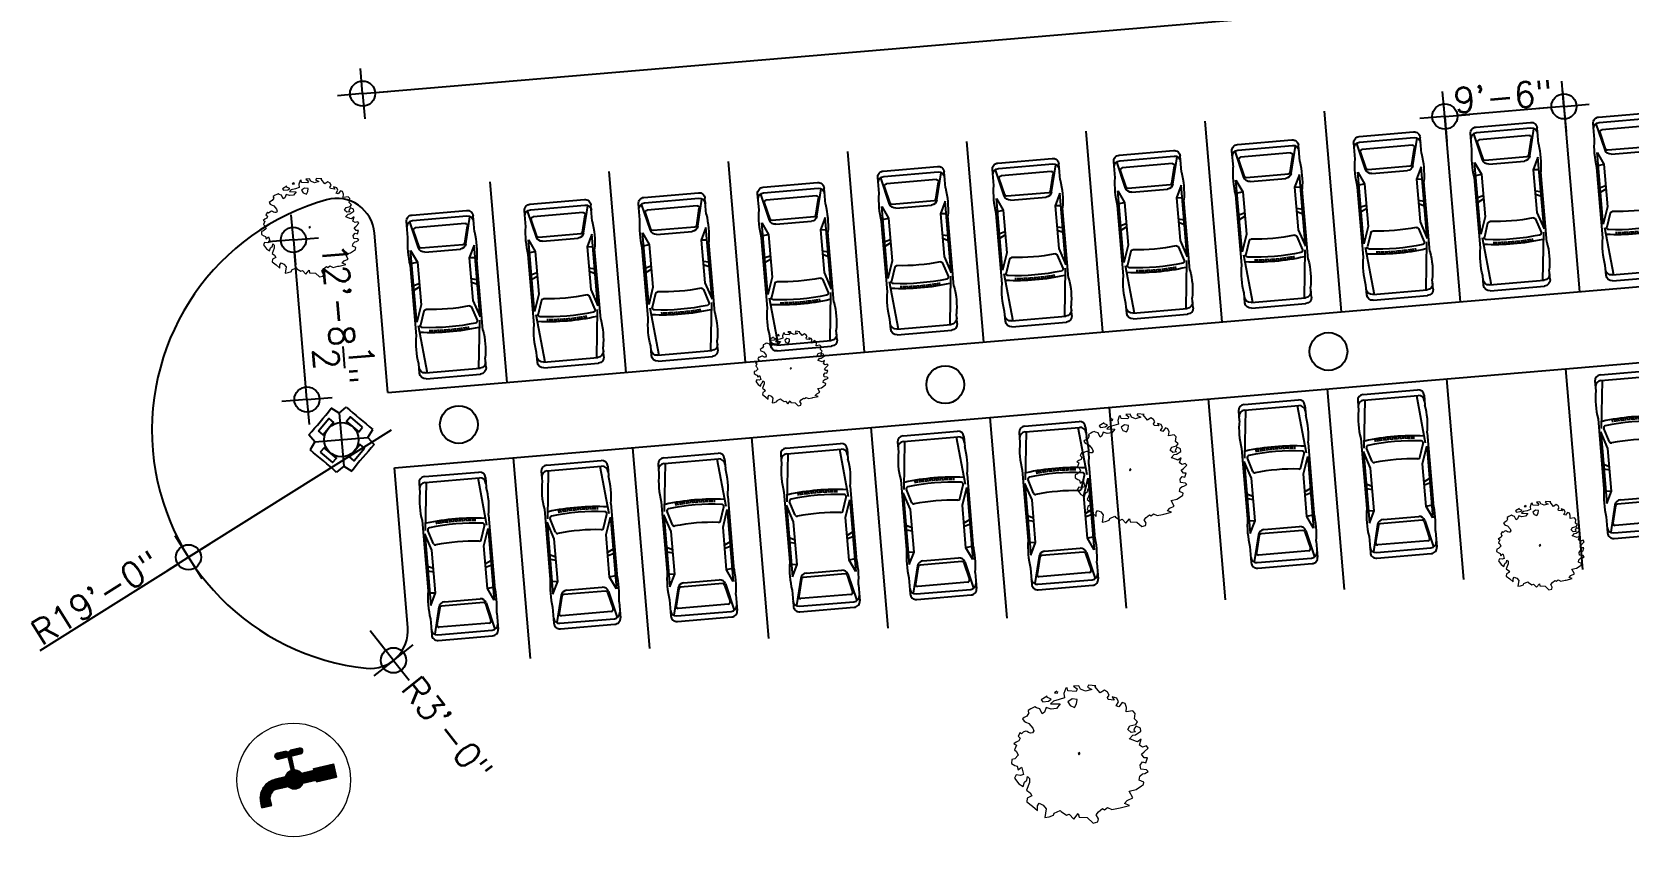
# Model space of a CAD drawing. Extents: x 2080 to 102399, y 2071 to 93424.
# Drawn here: x 78937 to 80459, y 75821 to 76599 of the extents above; entities that cross this region are included whole.
import ezdxf

# ---------------------------------------------------------------- set-up
doc = ezdxf.new("R2010")
doc.units = 0
doc.header["$LTSCALE"] = 20
doc.header["$MEASUREMENT"] = 0
doc.header["$PDMODE"] = 34
doc.header["$PDSIZE"] = 5
doc.linetypes.add('ACAD_ISO07W100', pattern=[3, 0, -3])
for name, color, linetype in [('DIMLINE', 254, 'Continuous'), ('ELEC', 11, 'Continuous'), ('PLANTS', 3, 'Continuous'), ('VEHICLES', 6, 'Continuous')]:
    doc.layers.add(name, color=color, linetype=linetype)
for name, color, linetype, lineweight in [('Mango tree', 96, 'Continuous', 5), ('sappotta', 114, 'Continuous', 5), ('water tap', 160, 'Continuous', 5)]:
    doc.layers.add(name, color=color, linetype=linetype, lineweight=lineweight)
doc.styles.add('STYLE1', font='romans.shx')
doc.dimstyles.get("Standard").update_dxf_attribs({"dimtxt": 24, "dimasz": 12, "dimexe": 0.18, "dimexo": 0.0625, "dimgap": 0, "dimtad": 1, "dimzin": 1, "dimdsep": 46, "dimlunit": 4, "dimtxsty": 'STYLE1', "dimblk": 'BLK', "dimcen": 0, "dimse1": 1, "dimse2": 1, "dimclrt": 3, "dimazin": 0, "dimtfac": 1, "dimtix": 1, "dimtmove": 2, "dimatfit": 3, "dimldrblk": 'BLK', "dimfxl": 1, "dimtolj": 1, "dimtzin": 0, "dimarcsym": 0})
pattern_1 = [(90, (-364.8170613, -379.7973528), (-0.0046875, 7e-19), [])]
pattern_2 = [(45, (-364.8170613, -379.7973528), (-0.003314563037, 0.003314563037), [])]

# ---------------------------------------------------------------- blocks, each defined once
blk = doc.blocks.new('NEEM')
at = {"layer": 'sappotta', "linetype": 'Continuous'}
for p, q in [((-0.213, 1.092), (-0.242, 1.007)), ((-0.191, 1.099), (-0.213, 1.092)), ((-0.177, 1.048), (-0.191, 1.099)), ((-0.043, 1.039), (-0.177, 1.048)), ((0.003, 1.132), (-0.083, 1.127)), ((-0.083, 1.127), (-0.023, 1.083)), ((-0.023, 1.083), (-0.043, 1.039)), ((0.03, 1.077), (0.003, 1.132)), ((0.114, 1.043), (0.03, 1.077)), ((0.216, 1.072), (0.114, 1.043)), ((0.162, 1.144), (0.142, 1.112)), ((0.142, 1.112), (0.216, 1.072)), ((0.283, 1.13), (0.162, 1.144)), ((0.267, 1.123), (0.283, 1.13)), ((0.351, 1.016), (0.267, 1.123)), ((0.421, 1.063), (0.351, 1.016)), ((0.473, 1.03), (0.421, 1.063)), ((-0.717, 0.789), (-0.749, 0.774)), ((-0.689, 0.772), (-0.717, 0.789)), ((-0.517, 0.963), (-0.614, 0.901)), ((-0.614, 0.901), (-0.589, 0.87)), ((-0.589, 0.87), (-0.494, 0.884)), ((-0.521, 0.945), (-0.521, 0.945)), ((-0.449, 0.913), (-0.521, 0.945)), ((-0.494, 0.884), (-0.449, 0.913)), ((-0.415, 0.884), (-0.459, 0.839)), ((-0.459, 0.839), (-0.303, 0.837)), ((-0.32, 0.906), (-0.415, 0.884)), ((-0.359, 1.043), (-0.396, 1.016)), ((-0.396, 1.016), (-0.345, 1.011)), ((-0.303, 0.837), (-0.361, 0.762)), ((-0.345, 1.011), (-0.34, 1.039)), ((-0.23, 0.935), (-0.32, 0.906)), ((-0.242, 1.007), (-0.23, 0.935)), ((-0.108, 0.922), (-0.177, 0.872)), ((-0.177, 0.872), (-0.139, 0.809)), ((-0.139, 0.809), (-0.067, 0.78)), ((-0.027, 0.908), (-0.108, 0.922)), ((-0.067, 0.78), (-0.034, 0.839)), ((-0.034, 0.839), (-0.027, 0.908)), ((0.472, 0.942), (0.501, 0.982)), ((0.483, 0.908), (0.472, 0.942)), ((0.501, 0.982), (0.473, 1.03)), ((0.581, 0.9), (0.483, 0.908)), ((0.551, 0.95), (0.581, 0.9)), ((0.627, 0.928), (0.551, 0.95)), ((0.616, 0.806), (0.654, 0.87)), ((0.66, 0.788), (0.616, 0.806)), ((0.654, 0.87), (0.627, 0.928)), ((0.715, 0.86), (0.66, 0.788)), ((0.762, 0.844), (0.715, 0.86)), ((0.783, 0.779), (0.762, 0.844)), ((-0.892, 0.613), (-0.923, 0.594)), ((-0.923, 0.594), (-0.895, 0.555)), ((-0.895, 0.555), (-0.868, 0.54)), ((-0.85, 0.638), (-0.892, 0.613)), ((-0.868, 0.54), (-0.818, 0.517)), ((-0.818, 0.692), (-0.85, 0.638)), ((-0.783, 0.757), (-0.83, 0.729)), ((-0.83, 0.729), (-0.826, 0.714)), ((-0.826, 0.714), (-0.818, 0.692)), ((-0.749, 0.774), (-0.783, 0.757)), ((-0.638, 0.758), (-0.689, 0.772)), ((-0.598, 0.672), (-0.638, 0.758)), ((-0.562, 0.699), (-0.598, 0.672)), ((-0.533, 0.776), (-0.562, 0.699)), ((-0.452, 0.75), (-0.533, 0.776)), ((-0.361, 0.762), (-0.452, 0.75)), ((0.776, 0.704), (0.783, 0.779)), ((0.888, 0.723), (0.776, 0.704)), ((0.924, 0.679), (0.888, 0.723)), ((0.913, 0.591), (0.924, 0.679)), ((0.964, 0.541), (0.913, 0.591)), ((0.934, 0.5), (0.964, 0.541)), ((-0.96, 0.366), (-0.994, 0.31)), ((-0.994, 0.31), (-0.961, 0.275)), ((-0.961, 0.275), (-0.978, 0.229)), ((-0.935, 0.345), (-0.96, 0.366)), ((-0.908, 0.372), (-0.935, 0.345)), ((-0.87, 0.389), (-0.908, 0.372)), ((-0.846, 0.386), (-0.87, 0.389)), ((-0.821, 0.367), (-0.846, 0.386)), ((-0.788, 0.359), (-0.821, 0.367)), ((-0.818, 0.517), (-0.752, 0.44)), ((-0.757, 0.361), (-0.788, 0.359)), ((-0.735, 0.394), (-0.757, 0.361)), ((-0.752, 0.44), (-0.735, 0.394)), ((0.804, 0.415), (0.84, 0.475)), ((0.86, 0.367), (0.804, 0.415)), ((0.829, 0.259), (0.888, 0.326)), ((0.838, 0.262), (0.829, 0.259)), ((0.931, 0.228), (0.838, 0.262)), ((0.84, 0.475), (0.934, 0.5)), ((0.933, 0.378), (0.86, 0.367)), ((0.888, 0.326), (0.93, 0.332)), ((0.917, 0.437), (0.904, 0.404)), ((0.904, 0.404), (0.933, 0.378)), ((0.942, 0.471), (0.917, 0.437)), ((0.93, 0.332), (1.018, 0.389)), ((1.014, 0.439), (0.942, 0.471)), ((1.018, 0.389), (1.014, 0.439)), ((-1.023, 0.208), (-1.062, 0.182)), ((-1.062, 0.182), (-1.02, 0.162)), ((-1.02, 0.162), (-1.049, 0.084)), ((-1.049, 0.084), (-1.017, 0.059)), ((-0.978, 0.229), (-1.023, 0.208)), ((-1.017, 0.059), (-0.991, -0.002)), ((0.02, 0.041), (-0.009, 0.024)), ((-0.009, 0.024), (0, 0)), ((0, 0), (0.014, 0.011)), ((0.014, 0.011), (0.027, 0.031)), ((0.962, 0.217), (0.931, 0.228)), ((1.025, 0.259), (0.962, 0.217)), ((0.996, 0.16), (1.025, 0.259)), ((1.046, 0.129), (0.996, 0.16)), ((1.029, 0.011), (1.074, 0.049)), ((1.074, -0.047), (1.029, 0.011)), ((1.109, 0.149), (1.046, 0.129)), ((1.074, 0.049), (1.137, 0.114)), ((1.137, 0.114), (1.109, 0.149)), ((-1.097, -0.077), (-1.098, -0.14)), ((-1.098, -0.14), (-1.044, -0.173)), ((-1.048, -0.062), (-1.097, -0.077)), ((-0.991, -0.002), (-1.048, -0.062)), ((-1.044, -0.173), (-1.007, -0.185)), ((-1.007, -0.185), (-0.992, -0.244)), ((-0.992, -0.244), (-0.937, -0.198)), ((-0.937, -0.198), (-0.93, -0.213)), ((-0.93, -0.213), (-0.902, -0.318)), ((1.007, -0.166), (1.046, -0.114)), ((1.016, -0.234), (1.007, -0.166)), ((1.11, -0.243), (1.016, -0.234)), ((1.046, -0.114), (1.1, -0.129)), ((1.129, -0.047), (1.074, -0.047)), ((1.1, -0.129), (1.129, -0.047)), ((1.137, -0.273), (1.11, -0.243)), ((-1.025, -0.325), (-1.052, -0.378)), ((-1.052, -0.378), (-0.982, -0.471)), ((-0.953, -0.336), (-1.025, -0.325)), ((-0.982, -0.471), (-0.91, -0.516)), ((-0.902, -0.318), (-0.953, -0.336)), ((-0.91, -0.516), (-0.888, -0.446)), ((-0.888, -0.446), (-0.848, -0.411)), ((-0.803, -0.452), (-0.853, -0.576)), ((-0.848, -0.411), (-0.837, -0.355)), ((-0.837, -0.355), (-0.803, -0.383)), ((-0.803, -0.383), (-0.803, -0.452)), ((0.943, -0.565), (1.032, -0.503)), ((0.992, -0.411), (1.004, -0.349)), ((1.066, -0.443), (0.992, -0.411)), ((1.004, -0.349), (1.045, -0.311)), ((1.032, -0.503), (1.061, -0.484)), ((1.045, -0.311), (1.083, -0.306)), ((1.061, -0.484), (1.066, -0.443)), ((1.083, -0.306), (1.137, -0.273)), ((-0.853, -0.576), (-0.797, -0.619)), ((-0.844, -0.71), (-0.852, -0.77)), ((-0.852, -0.77), (-0.758, -0.838)), ((-0.766, -0.668), (-0.844, -0.71)), ((-0.797, -0.619), (-0.766, -0.668)), ((0.751, -0.797), (0.797, -0.747)), ((0.797, -0.747), (0.887, -0.704)), ((0.826, -0.591), (0.943, -0.565)), ((0.887, -0.704), (0.826, -0.591)), ((-0.758, -0.838), (-0.675, -0.912)), ((-0.676, -0.836), (-0.649, -0.791)), ((-0.675, -0.912), (-0.676, -0.836)), ((-0.649, -0.791), (-0.582, -0.82)), ((-0.582, -0.82), (-0.534, -0.881)), ((-0.534, -0.881), (-0.554, -1.025)), ((-0.554, -1.025), (-0.486, -1.015)), ((-0.486, -1.015), (-0.413, -0.988)), ((-0.413, -0.988), (-0.401, -0.955)), ((-0.401, -0.955), (-0.302, -0.907)), ((-0.302, -0.907), (-0.286, -0.926)), ((-0.286, -0.926), (-0.197, -0.986)), ((-0.197, -0.986), (-0.157, -0.969)), ((-0.157, -0.969), (-0.078, -1.049)), ((-0.078, -1.049), (-0.006, -0.96)), ((-0.006, -0.96), (0.006, -1.017)), ((0.006, -1.017), (0.139, -1.026)), ((0.139, -1.026), (0.236, -1.115)), ((0.287, -0.982), (0.327, -0.932)), ((0.324, -1.046), (0.287, -0.982)), ((0.314, -1.096), (0.324, -1.046)), ((0.327, -0.932), (0.391, -0.879)), ((0.391, -0.879), (0.423, -0.897)), ((0.423, -0.897), (0.47, -0.86)), ((0.47, -0.86), (0.543, -0.896)), ((0.543, -0.896), (0.652, -0.871)), ((0.652, -0.871), (0.68, -0.867)), ((0.68, -0.867), (0.834, -0.828)), ((0.834, -0.828), (0.751, -0.797)), ((0.236, -1.115), (0.314, -1.096))]:
    blk.add_line(p, q, dxfattribs=at)
blk = doc.blocks.new('V1')
at = {"linetype": 'Continuous'}
for p, q in [((0.0369, 0.2037), (0.0965, 0.2037)), ((0.2667, 0.2037), (0.6975, 0.2037)), ((0.8687, 0.2037), (0.9669, 0.2037)), ((0, -0.1668), (0, 0.1668)), ((0.3282, 0.1883), (0.0354, 0.1582)), ((0.0354, -0.1668), (0.0354, 0.1668)), ((0.2806, 0.1052), (0.295, 0.1041)), ((0.2817, 0.1183), (0.296, 0.1171)), ((0.4127, 0.1466), (0.3295, 0.1736)), ((0.4523, 0.1591), (0.3485, 0.1943)), ((0.3485, 0.1943), (0.7881, 0.1943)), ((0.7139, 0.1591), (0.4523, 0.1591)), ((0.5461, 0.1943), (0.5627, 0.1591)), ((0.5748, 0.1943), (0.5836, 0.1591)), ((0.71, 0.1943), (0.7139, 0.1591)), ((0.7881, 0.1943), (0.7139, 0.1591)), ((0.7717, -0.1091), (0.7717, 0.1091)), ((0.7965, 0.1274), (0.7965, -0.1293)), ((0.8, 0.145), (0.9635, 0.1847)), ((0.8059, 0.1393), (0.9093, 0.1644)), ((0.9245, 0.1525), (0.9245, -0.1544)), ((0.9698, -0.1668), (0.9698, 0.1668)), ((1.0039, -0.1668), (1.0039, 0.1668)), ((0.2765, 0), (0.2909, 0)), ((0.2766, 0.0131), (0.291, 0.013)), ((0.2768, 0.0263), (0.2912, 0.026)), ((0.2771, 0.0395), (0.2915, 0.0391)), ((0.2775, 0.0527), (0.292, 0.0521)), ((0.2781, 0.0658), (0.2925, 0.0651)), ((0.2788, 0.079), (0.2932, 0.0781)), ((0.2796, 0.0921), (0.2941, 0.0911)), ((0.2766, -0.0131), (0.291, -0.013)), ((0.2768, -0.0263), (0.2912, -0.026)), ((0.2771, -0.0395), (0.2915, -0.0391)), ((0.2775, -0.0527), (0.292, -0.0521)), ((0.2781, -0.0658), (0.2925, -0.0651)), ((0.2788, -0.079), (0.2932, -0.0781)), ((0.2796, -0.0921), (0.2941, -0.0911)), ((0.3282, -0.1883), (0.0354, -0.1582)), ((0.2806, -0.1052), (0.295, -0.1041)), ((0.2817, -0.1183), (0.296, -0.1171)), ((0.4127, -0.1466), (0.3295, -0.1736)), ((0.4523, -0.1591), (0.3485, -0.1943)), ((0.3485, -0.1943), (0.7881, -0.1943)), ((0.7139, -0.1591), (0.4523, -0.1591)), ((0.5461, -0.1943), (0.5627, -0.1591)), ((0.5748, -0.1943), (0.5836, -0.1591)), ((0.71, -0.1943), (0.7139, -0.1591)), ((0.7881, -0.1943), (0.7139, -0.1591)), ((0.8, -0.145), (0.9635, -0.1847)), ((0.8059, -0.1413), (0.9093, -0.1664)), ((0.0369, -0.2037), (0.0965, -0.2037)), ((0.2667, -0.2037), (0.6975, -0.2037)), ((0.8687, -0.2037), (0.9669, -0.2037))]:
    blk.add_line(p, q, dxfattribs=at)
for centre, radius, start, end in [((0.0369, 0.1668), 0.0369, 90.0171, 179.9829), ((0.0723, 0.1668), 0.0369, 90.0171, 179.9829), ((0.1816, -0.2675), 0.4788, 79.76163, 100.23837), ((0.7831, -0.3777), 0.5877, 81.62164, 98.37837), ((0.9329, 0.1668), 0.0369, 0.01713, 89.98285), ((0.967, 0.1669), 0.0369, 359.91757, 90.08254), ((1.6336, 0), 1.3607, 172.36711, 187.63289), ((1.6488, 0), 1.3454, 173.02615, 186.97385), ((0.3256, 0.1619), 0.0123, 71.83015, 173.16435), ((0.4089, 0.1348), 0.0124, 354.02557, 71.89446), ((1.641, 0), 1.2271, 173.75282, 186.24718), ((0.8087, 0.1091), 0.0369, 103.68224, 179.95563), ((0.8088, 0.1274), 0.0123, 103.73933, 180.08914), ((0.9122, 0.1525), 0.0123, 0.08906, 103.63393), ((0.0369, -0.1668), 0.0369, 180.0171, 269.98291), ((0.0723, -0.1668), 0.0369, 180.0171, 269.98291), ((0.3256, -0.1619), 0.0123, 186.83565, 288.16986), ((0.4089, -0.1348), 0.0124, 288.10553, 5.97443), ((0.8087, -0.1091), 0.0369, 180.04437, 256.31775), ((0.8088, -0.1293), 0.0123, 179.91098, 256.26071), ((0.9122, -0.1544), 0.0123, 256.36609, 359.91083), ((0.9329, -0.1668), 0.0369, 270.01715, 359.98288), ((0.967, -0.1669), 0.0369, 269.91745, 0.08243), ((0.1816, 0.2675), 0.4788, 259.76163, 280.23837), ((0.7831, 0.3777), 0.5877, 261.62164, 278.37836)]:
    blk.add_arc(centre, radius, start, end, dxfattribs=at)
blk = doc.blocks.new('BLK')
for q in [(0, 2), (-2, 0), (0, -2), (2, 0)]:
    blk.add_line((0, 0), q)
blk.add_circle((0, 0), 1)
blk = doc.blocks.new('*D299')
at = {"layer": 'Defpoints', "color": 0, "linetype": 'Continuous', "ltscale": 0.5, "transparency": 16777216}
for p in [(82306.6, 76798.8), (82324.3, 76589.9), (79270.2, 76331.4)]:
    blk.add_point(p, dxfattribs=at)
at = {"layer": 'DIMLINE', "color": 0, "linetype": 'Continuous', "lineweight": -2, "ltscale": 0.5, "transparency": 16777216}
blk.add_line((79264.5, 76541.3), (82294.6, 76797.8), dxfattribs=at)
at = {"layer": 'DIMLINE', "color": 0, "linetype": 'Continuous', "lineweight": -2, "ltscale": 0.5, "transparency": 16777216, "xscale": 12, "yscale": 12, "zscale": 12}
for p, rotation in [((82306.6, 76798.8), 4.838476962063069), ((79252.5, 76540.3), 184.8384769620631)]:
    blk.add_blockref('BLK', p, dxfattribs=dict(at, rotation=rotation))
at = {"layer": 'DIMLINE', "color": 3, "linetype": 'Continuous', "ltscale": 0.5, "transparency": 16777216, "insert": (80778.4, 76683.8), "char_height": 24, "attachment_point": 5, "rotation": 4.8385, "style": 'STYLE1'}
blk.add_mtext('\\A1;255\'-5"', dxfattribs=at)
blk = doc.blocks.new('*D300')
at = {"layer": 'Defpoints', "color": 0, "linetype": 'Continuous', "ltscale": 0.5, "transparency": 16777216}
for p in [(79279.7, 76219.5), (79086.5, 76098.4)]:
    blk.add_point(p, dxfattribs=at)
at = {"layer": 'DIMLINE', "color": 0, "linetype": 'Continuous', "lineweight": -2, "ltscale": 0.5, "transparency": 16777216}
for p, q in [((79279.7, 76219.5), (79086.5, 76098.4)), ((78945.2, 76009.7), (79076.3, 76092))]:
    blk.add_line(p, q, dxfattribs=at)
at = {"layer": 'DIMLINE', "color": 0, "linetype": 'Continuous', "lineweight": -2, "ltscale": 0.5, "transparency": 16777216, "xscale": 12, "yscale": 12, "zscale": 12, "rotation": 32.09136501072237}
blk.add_blockref('BLK', (79086.5, 76098.4), dxfattribs=at)
at = {"layer": 'DIMLINE', "color": 3, "linetype": 'Continuous', "ltscale": 0.5, "transparency": 16777216, "insert": (78998.1, 76059.8), "char_height": 24, "attachment_point": 5, "rotation": 32.0914, "style": 'STYLE1'}
blk.add_mtext('\\A1;R19\'-0"', dxfattribs=at)
blk = doc.blocks.new('*D302')
at = {"layer": 'Defpoints', "color": 0, "linetype": 'Continuous', "ltscale": 0.5, "transparency": 16777216}
for p in [(79259.7, 76028.5), (79281.9, 76000.2)]:
    blk.add_point(p, dxfattribs=at)
at = {"layer": 'DIMLINE', "color": 0, "linetype": 'Continuous', "lineweight": -2, "ltscale": 0.5, "transparency": 16777216}
blk.add_line((79259.7, 76028.5), (79274.5, 76009.6), dxfattribs=at)
at = {"layer": 'DIMLINE', "color": 0, "linetype": 'Continuous', "lineweight": -2, "ltscale": 0.5, "transparency": 16777216, "xscale": 12, "yscale": 12, "zscale": 12, "rotation": 308.0401296325281}
blk.add_blockref('BLK', (79281.9, 76000.2), dxfattribs=at)
at = {"layer": 'DIMLINE', "color": 3, "linetype": 'Continuous', "ltscale": 0.5, "transparency": 16777216, "insert": (79333.2, 75934.5), "char_height": 24, "attachment_point": 5, "rotation": 308.0401, "style": 'STYLE1'}
blk.add_mtext('\\A1;R3\'-0"', dxfattribs=at)
blk = doc.blocks.new('*D303')
at = {"layer": 'Defpoints', "color": 0, "linetype": 'Continuous', "ltscale": 0.5, "transparency": 16777216}
for p in [(79186.5, 76400.9), (79263.8, 76407.4), (79276.6, 76255.4)]:
    blk.add_point(p, dxfattribs=at)
at = {"layer": 'DIMLINE', "color": 0, "linetype": 'Continuous', "lineweight": -2, "ltscale": 0.5, "transparency": 16777216}
blk.add_line((79198.4, 76260.8), (79187.5, 76388.9), dxfattribs=at)
at = {"layer": 'DIMLINE', "color": 0, "linetype": 'Continuous', "lineweight": -2, "ltscale": 0.5, "transparency": 16777216, "xscale": 12, "yscale": 12, "zscale": 12}
for p, rotation in [((79186.5, 76400.9), 94.83847696206638), ((79199.4, 76248.8), 274.8384769620664)]:
    blk.add_blockref('BLK', p, dxfattribs=dict(at, rotation=rotation))
at = {"layer": 'DIMLINE', "color": 3, "linetype": 'Continuous', "ltscale": 0.5, "transparency": 16777216, "insert": (79230.9, 76330), "char_height": 24, "attachment_point": 5, "rotation": 274.8385, "style": 'STYLE1'}
blk.add_mtext('\\A1;12\'-8{\\H1.000000x;\\S1/2;}"', dxfattribs=at)
blk = doc.blocks.new('*D340')
at = {"layer": 'Defpoints', "color": 0, "linetype": 'Continuous', "ltscale": 0.5, "transparency": 16777216}
for p in [(80284, 76518.5), (80284, 76518.5), (80397.6, 76528.1)]:
    blk.add_point(p, dxfattribs=at)
at = {"layer": 'DIMLINE', "color": 0, "linetype": 'Continuous', "lineweight": -2, "ltscale": 0.5, "transparency": 16777216}
blk.add_line((80385.7, 76527.1), (80296, 76519.5), dxfattribs=at)
at = {"layer": 'DIMLINE', "color": 0, "linetype": 'Continuous', "lineweight": -2, "ltscale": 0.5, "transparency": 16777216, "xscale": 12, "yscale": 12, "zscale": 12}
for p, rotation in [((80397.6, 76528.1), 4.838476962064844), ((80284, 76518.5), 184.8384769620648)]:
    blk.add_blockref('BLK', p, dxfattribs=dict(at, rotation=rotation))
at = {"layer": 'DIMLINE', "color": 3, "linetype": 'Continuous', "ltscale": 0.5, "transparency": 16777216, "insert": (80339.6, 76537.5), "char_height": 24, "attachment_point": 5, "rotation": 4.8385, "style": 'STYLE1'}
blk.add_mtext('\\A1;9\'-6"', dxfattribs=at)
blk = doc.blocks.new('A$C2E3D03D7')
at = {"layer": 'ELEC', "linetype": 'Continuous', "ltscale": 0.5}
for p, q in [((30.6, 56), (23.4, 61.2)), ((30.6, 56), (37.8, 61.2)), ((30.6, 56), (30.6, 5.2)), ((5.2, 30.6), (0, 37.8)), ((5.2, 30.6), (0, 23.4)), ((5.2, 30.6), (56, 30.6)), ((56, 30.6), (61.2, 37.8)), ((56, 30.6), (61.2, 23.4)), ((30.6, 5.2), (23.4, 0)), ((30.6, 5.2), (37.8, 0))]:
    blk.add_line(p, q, dxfattribs=at)
for points in [[(9.5, 40.9), (20.3, 51.7), (24.4, 47.6), (13.6, 36.8)], [(51.7, 40.9), (40.9, 51.7), (36.8, 47.6), (47.6, 36.8)], [(9.5, 20.3), (20.3, 9.5), (24.4, 13.6), (13.6, 24.4)], [(51.7, 20.3), (40.9, 9.5), (36.8, 13.6), (47.6, 24.4)]]:
    blk.add_lwpolyline(points, close=True, dxfattribs=at)
blk.add_circle((30.6, 30.6), 16.4, dxfattribs=at)
for centre, start, end in [((-373.6, 434.8), 313.2624, 316.7376), ((434.8, 434.8), 223.2624, 226.7376), ((-373.6, -373.6), 43.2624, 46.7376), ((434.8, -373.6), 133.2624, 136.7376)]:
    blk.add_arc(centre, 545.1, start, end, dxfattribs=at)
blk = doc.blocks.new('water tap')
at = {"layer": 'water tap'}
h = blk.add_hatch(dxfattribs=at)
h.set_pattern_fill('ANSI31', color=256, scale=0.0375, angle=45, style=0)
h.set_pattern_definition(pattern_1)
h.paths.add_polyline_path([(0.162, -0.18, 1), (0.162, -0.112), (0.058, -0.112, -0.451748), (0.007, -0.112), (-0.097, -0.112, 1), (-0.097, -0.18), (0.013, -0.18, -0.306585), (0.052, -0.18)])
h = blk.add_hatch(dxfattribs=at)
h.set_pattern_fill('ANSI31', color=256, scale=0.0375, style=0)
h.set_pattern_definition(pattern_2)
h.paths.add_polyline_path([(0.051, -0.18, 0.299769), (0.014, -0.18), (0.014, -0.341, -0.087123), (0.051, -0.342)])
h = blk.add_hatch(dxfattribs=at)
h.set_pattern_fill('ANSI31', color=256, scale=0.0375, style=0)
h.set_pattern_definition(pattern_2)
h.paths.add_polyline_path([(-0.066, -0.513), (-0.06, -0.513, 0.503792), (0.115, -0.513), (0.266, -0.513), (0.266, -0.397), (0.123, -0.397, 0.598941), (-0.068, -0.397), (-0.182, -0.397, 0.414214), (-0.407, -0.622), (-0.407, -0.68), (-0.291, -0.68), (-0.291, -0.588, -0.245775), (-0.216, -0.513)])
h = blk.add_hatch(dxfattribs=at)
h.set_pattern_fill('ANSI31', color=256, scale=0.0375, angle=45, style=0)
h.set_pattern_definition(pattern_1)
h.paths.add_polyline_path([(0.503, -0.531), (0.503, -0.376), (0.266, -0.376), (0.266, -0.531)])
at = {"layer": 'water tap', "lineweight": 5}
for p, q in [((-0.097, -0.112), (0.007, -0.112)), ((0.007, -0.112), (-0.097, -0.112)), ((-0.097, -0.18), (0.014, -0.18)), ((0.014, -0.18), (0.014, -0.341)), ((0.051, -0.18), (0.162, -0.18)), ((0.051, -0.18), (0.051, -0.342)), ((0.058, -0.112), (0.162, -0.112)), ((0.162, -0.112), (0.058, -0.112)), ((-0.066, -0.513), (-0.216, -0.513)), ((-0.068, -0.397), (-0.182, -0.397)), ((-0.06, -0.513), (-0.066, -0.513)), ((0.115, -0.513), (0.266, -0.513)), ((0.123, -0.397), (0.266, -0.397)), ((0.266, -0.376), (0.503, -0.376)), ((0.266, -0.376), (0.266, -0.531)), ((0.266, -0.531), (0.503, -0.531)), ((0.503, -0.376), (0.503, -0.531)), ((-0.407, -0.68), (-0.407, -0.622)), ((-0.407, -0.68), (-0.291, -0.68)), ((-0.291, -0.68), (-0.291, -0.588))]:
    blk.add_line(p, q, dxfattribs=at)
at = {"layer": 'water tap', "linetype": 'ACAD_ISO07W100', "lineweight": 5, "ltscale": 0.005}
for p, q in [((-0.373, -0.68), (-0.435, -0.797)), ((-0.363, -0.68), (-0.397, -0.797)), ((-0.349, -0.68), (-0.349, -0.793)), ((-0.335, -0.68), (-0.3, -0.797)), ((-0.324, -0.68), (-0.263, -0.797))]:
    blk.add_line(p, q, dxfattribs=at)
at = {"layer": 'water tap', "color": 80, "lineweight": 5}
blk.add_circle((0.019, -0.452), 0.648, dxfattribs=at)
at = {"layer": 'water tap', "lineweight": 5}
for centre, radius, start, end in [((-0.097, -0.146), 0.0341, 90, 270), ((0.032, -0.09), 0.0341, 221.3781, 318.6219), ((0.032, -0.208), 0.0341, 55.9105, 124.0895), ((0.162, -0.146), 0.0341, 270, 90), ((0.028, -0.448), 0.109, 28.1618, 151.8382), ((-0.182, -0.622), 0.225, 90, 180), ((-0.182, -0.622), 0.114, 107.3836, 162.6164), ((0.028, -0.448), 0.109, 216.5228, 323.4772)]:
    blk.add_arc(centre, radius, start, end, dxfattribs=at)

msp = doc.modelspace()

# ---------------------------------------------------------------- linework, layer by layer
at = {"linetype": 'Continuous', "ltscale": 0.5}
for p, q in [((80298.982, 76341.902), (80282.787, 76533.218)), ((80412.576, 76351.518), (80396.381, 76542.833)), ((80185.388, 76332.286), (80169.194, 76523.602)), ((79958.201, 76313.055), (79942.006, 76504.371)), ((80071.795, 76322.671), (80055.6, 76513.987)), ((79731.013, 76293.824), (79714.819, 76485.14)), ((79844.607, 76303.44), (79828.412, 76494.756)), ((79617.42, 76284.209), (79601.225, 76475.524)), ((79390.232, 76264.978), (79374.037, 76456.293)), ((79503.826, 76274.593), (79487.631, 76465.909)), ((79276.638, 76255.362), (81152.625, 76414.162)), ((79276.638, 76255.362), (79263.767, 76407.413)), ((79282.712, 76183.611), (81158.7, 76342.411)), ((80415.659, 76086.826), (80399.465, 76278.142)), ((80188.472, 76067.595), (80172.277, 76258.911)), ((80302.066, 76077.211), (80285.871, 76268.527)), ((79980.469, 76049.988), (79964.274, 76241.304)), ((80074.878, 76057.98), (80058.684, 76249.296)), ((79866.875, 76040.373), (79850.681, 76231.688)), ((79639.688, 76021.141), (79623.493, 76212.457)), ((79753.282, 76030.757), (79737.087, 76222.073)), ((79526.094, 76011.526), (79509.899, 76202.842)), ((79295.582, 76031.567), (79282.712, 76183.611)), ((79412.5, 76001.91), (79396.306, 76193.226))]:
    msp.add_line(p, q, dxfattribs=at)
for centre, radius, start, end in [((79279.675, 76219.49), 228, 105.645378, 264.031576), ((79227.896, 76404.377), 36, 4.838477, 105.645378), ((79259.711, 76028.531), 36, 264.031576, 4.838477)]:
    msp.add_arc(centre, radius, start, end, dxfattribs=at)
at = {"layer": 'PLANTS', "linetype": 'Continuous', "ltscale": 0.5}
for centre in [(80173.114, 76294.519), (79807.824, 76262.939), (79344.176, 76224.861)]:
    msp.add_circle(centre, 18, dxfattribs=at)

# ---------------------------------------------------------------- block references
at = {"layer": 'ELEC', "linetype": 'Continuous', "ltscale": 0.5, "rotation": 4.838476962189209}
msp.add_blockref('A$C2E3D03D7', (79204.368, 76177.405), dxfattribs=at)
at = {"layer": 'Mango tree', "linetype": 'Continuous'}
for p, xscale, yscale, zscale in [((79201.701, 76411.942), 41.59500043342996, 41.59500043342996, 41.59500043342996), ((79660.343, 76277.799), 31.45570677718206, 31.45570677718206, 31.45570677718206), ((79983.826, 76180.761), 47.62432709701534, 47.62432709701534, 47.62432709701534), ((80374.396, 76109.017), 37.32160158603801, 37.32160158603801, 37.32160158603801), ((79935.014, 75910.016), 58.17666865588399, 58.17666865588399, 58.17666865588399)]:
    msp.add_blockref('NEEM', p, dxfattribs=dict(at, xscale=xscale, yscale=yscale, zscale=zscale))
at = {"layer": 'VEHICLES'}
for p, xscale, yscale, zscale, rotation in [((80469.942, 76364.165), -155.9999999999985, 156, 156, 274.904033992115), ((80241.71, 76345.535), -155.9999999999985, 156, 156, 274.904033992115), ((80353.158, 76354.624), -155.9999999999985, 156, 156, 274.904033992115), ((80012.956, 76327.832), -155.9999999999985, 156, 156, 274.904033992115), ((80125.687, 76338), -155.9999999999985, 156, 156, 274.904033992115), ((79788.03, 76312.66), -155.9999999999985, 156, 156, 274.904033992115), ((79897.336, 76320.331), -155.9999999999985, 156, 156, 274.904033992115), ((79673.577, 76297.226), -155.9999999999985, 156, 156, 274.904033992115), ((79451.272, 76281.126), -155.9999999999985, 156, 156, 274.904033992115), ((79559.983, 76287.611), -155.9999999999985, 156, 156, 274.904033992115), ((79338.945, 76270.783), -155.9999999999985, 156, 156, 274.904033992115), ((80458.36, 76274.564), 155.999999999991, 155.999999999991, 155.999999999991, 274.7729199320144), ((80232.163, 76255.861), 155.999999999991, 155.999999999991, 155.999999999991, 274.7729199320144), ((80118.57, 76246.245), 155.999999999991, 155.999999999991, 155.999999999991, 274.7729199320144), ((79909.444, 76225.579), 155.999999999991, 155.999999999991, 155.999999999991, 274.7729199320144), ((79793.544, 76216.448), 155.999999999991, 155.999999999991, 155.999999999991, 274.7729199320144), ((79565.378, 76195.442), 155.999999999991, 155.999999999991, 155.999999999991, 274.7729199320144), ((79682.191, 76204.698), 155.999999999991, 155.999999999991, 155.999999999991, 274.7729199320144), ((79453.905, 76188.43), 155.999999999991, 155.999999999991, 155.999999999991, 274.7729199320144), ((79337.421, 76177.428), 155.999999999991, 155.999999999991, 155.999999999991, 274.7729199320144)]:
    msp.add_blockref('V1', p, dxfattribs=dict(at, xscale=xscale, yscale=yscale, zscale=zscale, rotation=rotation))
at = {"layer": 'water tap', "xscale": 83.5087554438143, "yscale": 83.5087554438143, "zscale": 83.5087554438143, "rotation": 13.01607038379361}
msp.add_blockref('water tap', (79176.781, 75922.632), dxfattribs=at)

# ---------------------------------------------------------------- dimensions: what is measured, and where the dimension line sits
at = {"layer": 'DIMLINE', "linetype": 'Continuous', "ltscale": 0.5}
for p1, p2, distance, override, picture, middle in [((79270.203, 76331.388), (82324.281, 76589.911), 209.676, {"dimfxl": 0.18}, '*D299', (80778.351, 76683.814)), ((80397.627, 76528.117), (80284.033, 76518.501), 0, {"dimfxl": 0.18, "dimarcsym": 1}, '*D340', (80339.625, 76537.544))]:
    dim = msp.add_aligned_dim(p1=p1, p2=p2, distance=distance, dimstyle='Standard', override=override, dxfattribs=at)
    dim.commit()
    dim.dimension.update_dxf_attribs({"geometry": picture, "text_midpoint": middle})
dim = msp.add_linear_dim(base=(79186.5054, 76400.8733), p1=(79276.6383, 76255.362), p2=(79263.7674, 76407.4134), angle=94.838477, dimstyle='Standard', override={"dimfxl": 0.18}, dxfattribs=at)
dim.commit()
dim.dimension.update_dxf_attribs({"geometry": '*D303', "text_midpoint": (79230.8761, 76330.0499), "dimtype": 161})
dim = msp.add_radius_dim(center=(79279.675, 76219.49), mpoint=(79086.512, 76098.36), dimstyle='Standard', override={"dimfxl": 0.18}, dxfattribs=at)
dim.commit()
dim.dimension.update_dxf_attribs({"geometry": '*D300', "text_midpoint": (78998.076, 76059.765)})
dim = msp.add_radius_dim(center=(79259.711, 76028.531), mpoint=(79281.894, 76000.178), dimstyle='Standard', override={"dimfxl": 0.18}, dxfattribs=at)
dim.commit()
dim.dimension.update_dxf_attribs({"geometry": '*D302', "text_midpoint": (79333.247, 75934.544), "dimtype": 164})

doc.saveas('drawing.dxf')
